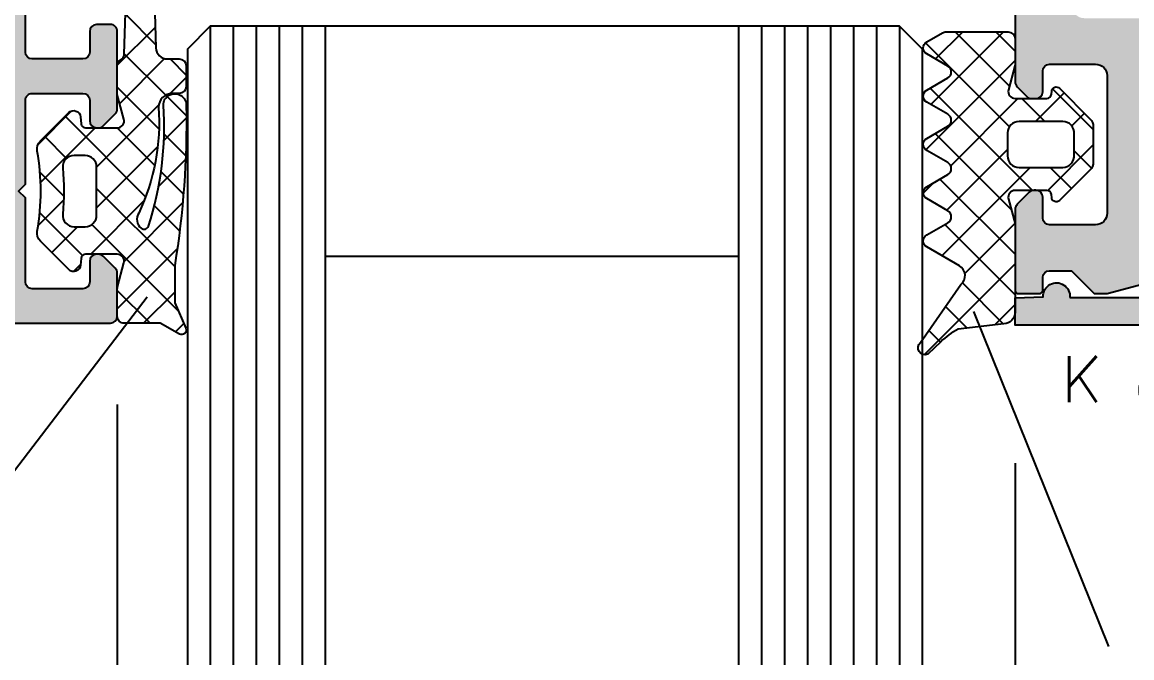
# Model space of a CAD drawing. Extents: x 0 to 4131, y -1600 to 527.
# Drawn here: x 583.62 to 631.93, y -571.62 to -543.96 of the extents above; entities that cross this region are included whole.
import ezdxf

# ---------------------------------------------------------------- set-up
doc = ezdxf.new("R2010")
doc.units = 0
doc.header["$LTSCALE"] = 7.5
doc.header["$MEASUREMENT"] = 0
for name, color, linetype in [('FILL', 8, 'CONTINUOUS'), ('FINE', 7, 'CONTINUOUS'), ('GOMMA', 3, 'CONTINUOUS'), ('GROSSA', 4, 'CONTINUOUS'), ('QUOTE', 254, 'CONTINUOUS'), ('TRATTEGGI', 140, 'CONTINUOUS'), ('VETRO', 6, 'CONTINUOUS')]:
    doc.layers.add(name, color=color, linetype=linetype)
doc.styles.get("Standard").update_dxf_attribs({"font": 'romans.shx'})
pattern_1 = [(315, (459.9999999999999, -640), (0.8838834764831845, 0.8838834764831842), []), (45, (459.9999999999999, -640), (-0.8838834764831842, 0.8838834764831845), [])]

msp = doc.modelspace()

# ---------------------------------------------------------------- hatches: boundary and pattern name
at = {"layer": 'FILL'}
h = msp.add_hatch(color=253, dxfattribs=at)
h.paths.add_polyline_path([(584.0618633333361, -508.5546375640923), (586.2618633333364, -508.5546375640923, -0.4142135623730952), (586.5618633333363, -508.8546375640922), (586.5618633333363, -509.7546375640924, 0.4517883523668842), (586.8997312989802, -510.0522379961786, 0.2320247787636968), (587.1497312989804, -509.9667695984482), (587.6739953676922, -509.4425055297362, 0.1989123673797145), (587.7618633333364, -509.2303734953803), (587.7618633333364, -507.3546375640923, 0.4142135623730812), (587.4618633333364, -507.0546375640923), (478.7618633333362, -507.0546375640922, 0.4142135623730951), (477.7618633333362, -508.0546375640922), (477.7618633333361, -556.0546375640922, 0.4142135623730951), (478.7618633333361, -557.0546375640922), (587.4618633333362, -557.0546375640923, 0.4142135623731505), (587.7618633333364, -556.7546375640923), (587.7618633333361, -554.8789016328043, 0.1989123673797021), (587.6739953676922, -554.6667695984481), (587.1497312989804, -554.1425055297365, 0.2320247787637147), (586.8997312989804, -554.0570371320059, 0.4517883523669615), (586.5618633333363, -554.3546375640923), (586.5618633333363, -555.2546375640924, -0.4142135623731229), (586.2618633333364, -555.5546375640923), (584.0618633333363, -555.5546375640923, -0.4142135623731782), (583.7618633333361, -555.2546375640923), (583.7618633333361, -551.6030631703305), (583.4618633333362, -551.3046375640923), (583.7618633333361, -551.0062119578539), (583.7618633333361, -547.3546375640923, -0.4142135623731364), (584.0618633333363, -547.0546375640922), (586.2618633333364, -547.0546375640923, -0.4142135623731784), (586.5618633333363, -547.3546375640924), (586.5618633333363, -548.2546375640924, 0.4517883523667062), (586.8997312989802, -548.5522379961786, 0.2320247787637037), (587.1497312989802, -548.4667695984483), (587.6739953676922, -547.9425055297364, 0.198912367379619), (587.7618633333361, -547.7303734953804), (587.7618633333361, -544.3546375640923, 0.41421356237322), (587.4618633333362, -544.0546375640922), (586.8618633333365, -544.0546375640923, 0.4142135623730949), (586.5618633333365, -544.3546375640923), (586.5618633333365, -545.2546375640923, -0.4142135623730812), (586.2618633333364, -545.5546375640923), (584.0618633333363, -545.5546375640923, -0.4142135623731505), (583.7618633333361, -545.2546375640923), (583.7618633333361, -537.8546375640921, -0.4142135623730419), (584.0618633333361, -537.5546375640921), (586.2618633333364, -537.5546375640921, 0.4142135623730673), (586.5618633333363, -537.2546375640921, -0.4142135623730951), (586.8618633333363, -536.9546375640922), (589.6584876603622, -536.9546375640922, -0.4142135623730951), (589.9584876603624, -537.2546375640921, 0.4142135623731367), (590.2584876603623, -537.5546375640922), (593.0584876603623, -537.5546375640922, 0.4142135623731227), (593.3584876603622, -537.2546375640921, -0.4142135623730951), (593.6584876603622, -536.9546375640922), (596.4584876603622, -536.9546375640922, -0.4142135623730951), (596.7584876603623, -537.2546375640921, 0.4142135623730949), (597.0584876603623, -537.5546375640921), (601.4618633333362, -537.5546375640923, 0.414213562372984), (601.7618633333361, -537.2546375640923), (601.7618633333361, -536.0789016328041, 0.1989123673795689), (601.6739953676922, -535.8667695984483), (601.1497312989802, -535.3425055297363, 0.2320247787636095), (600.8997312989804, -535.257037132006, 0.4517883523670538), (600.5618633333363, -535.5546375640922), (600.5618633333363, -536.0546375640923, -0.4142135623730119), (600.2618633333361, -536.3546375640923), (599.2629740332293, -536.3546375640923, -0.2679491924310441), (599.0031664120941, -536.2046375640922), (597.8484658737148, -534.2046375640922, 0.2679491924309973), (597.5886582525795, -534.0546375640923), (585.7618633333364, -534.0546375640923, -1), (585.7618633333364, -530.0546375640923), (597.5886582525793, -530.0546375640923, 0.2679491924310169), (597.8484658737148, -529.9046375640924), (599.0031664120941, -527.9046375640922, -0.2679491924309973), (599.2629740332293, -527.7546375640924), (600.2618633333361, -527.7546375640924, -0.4142135623731506), (600.5618633333363, -528.0546375640923), (600.5618633333363, -528.5546375640923, 0.4517883523669043), (600.8997312989802, -528.8522379961786, 0.2320247787638649), (601.1497312989804, -528.7667695984483), (601.6739953676922, -528.2425055297364, 0.1989123673796784), (601.7618633333361, -528.0303734953804), (601.7618633333364, -526.8546375640923, 0.4142135623730258), (601.4618633333364, -526.5546375640924), (597.0584876603623, -526.5546375640926, 0.4142135623731227), (596.7584876603623, -526.8546375640925, -0.4142135623730256), (596.4584876603624, -527.1546375640925), (593.6584876603622, -527.1546375640925, -0.4142135623730951), (593.3584876603622, -526.8546375640925, 0.4142135623731781), (593.0584876603623, -526.5546375640924), (590.2584876603623, -526.5546375640926, 0.4142135623730951), (589.9584876603622, -526.8546375640925, -0.4142135623730812), (589.6584876603622, -527.1546375640925), (586.8618633333363, -527.1546375640925, -0.4142135623730947), (586.5618633333363, -526.8546375640925, 0.4142135623730533), (586.2618633333364, -526.5546375640926), (584.0618633333363, -526.5546375640923, -0.414213562373164), (583.7618633333361, -526.2546375640923), (583.7618633333361, -518.8546375640921, -0.4142135623731505), (584.0618633333363, -518.554637564092), (586.2618633333364, -518.5546375640921, -0.4142135623730673), (586.5618633333361, -518.854637564092), (586.5618633333363, -519.7546375640923, 0.4142135623730397), (586.8618633333363, -520.0546375640922), (587.4618633333362, -520.0546375640923, 0.4142135623730951), (587.7618633333364, -519.7546375640923), (587.7618633333364, -516.3789016328041, 0.198912367379655), (587.6739953676922, -516.166769598448), (587.1497312989804, -515.6425055297362, 0.2320247787636621), (586.8997312989804, -515.5570371320059, 0.4517883523669932), (586.5618633333363, -515.8546375640922), (586.5618633333363, -516.7546375640921, -0.414213562373095), (586.2618633333364, -517.0546375640922), (584.0618633333363, -517.0546375640923, -0.4142135623731226), (583.7618633333361, -516.7546375640923), (583.7618633333361, -513.1030631703306), (583.4618633333362, -512.8046375640923), (583.7618633333361, -512.5062119578538), (583.7618633333361, -508.8546375640923, -0.4142135623730673)])
h.paths.add_polyline_path([(581.7618633333361, -509.3546375640923), (581.7618633333361, -554.7546375640923, -0.414213562373095), (581.4618633333362, -555.0546375640922), (575.7618633333361, -555.0546375640922), (575.7618633333361, -555.2546375640923), (536.2618633333361, -555.2546375640921), (536.2618633333361, -555.0546375640923), (530.2618633333361, -555.0546375640922), (530.2618633333361, -555.2546375640921), (490.7618633333361, -555.2546375640921), (490.7618633333361, -555.0546375640921), (485.0618633333361, -555.0546375640922, -0.4142135623730951), (484.7618633333361, -554.7546375640921), (484.7618633333361, -552.3546375640922, 0.4142135623731504), (484.461863333336, -552.0546375640921), (483.561863333336, -552.0546375640921, 0.4142135623731504), (483.261863333336, -552.3546375640922), (483.261863333336, -554.7546375640921, -0.4142135623730396), (482.961863333336, -555.0546375640921), (480.061863333336, -555.0546375640922, -0.4142135623730813), (479.7618633333361, -554.7546375640921), (479.7618633333362, -509.3546375640923, -0.4142135623731364), (480.0618633333361, -509.0546375640923), (482.9618633333361, -509.0546375640923, -0.414213562373081), (483.2618633333361, -509.3546375640924), (483.2618633333362, -511.7546375640923, 0.4142135623731505), (483.5618633333361, -512.0546375640923), (484.4618633333361, -512.0546375640923, 0.4142135623731505), (484.7618633333361, -511.7546375640923), (484.7618633333361, -509.3546375640923, -0.4142135623730951), (485.0618633333361, -509.0546375640922), (490.7618633333361, -509.0546375640923), (490.7618633333361, -508.8546375640923), (530.2618633333361, -508.8546375640923), (530.2618633333361, -509.0546375640922), (536.2618633333361, -509.0546375640922), (536.2618633333361, -508.8546375640923), (575.7618633333361, -508.8546375640922), (575.7618633333361, -509.0546375640922), (581.4618633333362, -509.0546375640922, -0.4142135623730951)], flags=16)
h = msp.add_hatch(color=253, dxfattribs=at)
edge = h.paths.add_edge_path()
edge.add_line((629.2283868912407, -555.9426319490715), (637.5970687115617, -555.9309440848352))
edge.add_arc((637.5970687115589, -555.1809440848369), 0.74999999999838, 270.0000000002171, 413.1301023539071)
edge.add_line((638.0470687115605, -554.5809440848402), (638.0470687115658, -509.6809440848346))
edge.add_arc((637.5970687115619, -509.0809440848378), 0.7499999999997272, 306.8698976462439, 450)
edge.add_line((637.5970687115619, -508.3309440848381), (629.2283806721302, -508.3258283126798))
edge.add_arc((628.648787863798, -508.3894539542645), 0.583074648512034, -182.06933845399635, 6.2646429030019135, ccw=False)
edge.add_line((628.0660934613663, -508.3683997596167), (626.8499617151159, -508.324457901936))
edge.add_line((626.849961715116, -508.324457901936), (626.849961715116, -507.1252504724459))
edge.add_line((626.849961715116, -507.1252504724459), (637.346607008249, -507.1227095700798))
edge.add_arc((637.3470687115619, -509.1227095167873), 1.999999999999935, -7.958078640513122e-13, 90.01322682572749, ccw=False)
edge.add_line((639.3470687115619, -509.1227095167873), (639.3470687115619, -555.1393636238029))
edge.add_arc((637.3470687115617, -555.1393636238029), 2.000000000000057, -89.9708159141536, 1.1937117960769683e-12, ccw=False)
edge.add_line((637.348087428292, -557.139363364357), (626.849969600199, -557.1449704419847))
edge.add_line((626.8499696001991, -557.1449704419847), (626.8499696001991, -555.9457628888842))
edge.add_line((626.8499696001991, -555.9457628888842), (628.0660684870821, -555.9009208503883))
edge.add_arc((628.6487471453564, -555.8794353452975), 0.583074648512006, -6.222231991426725, 182.1117493655718, ccw=False)
h = msp.add_hatch(color=253, dxfattribs=at)
edge = h.paths.add_edge_path()
edge.add_arc((629.8499617151163, -543.281036570295), 0.5000000000000142, 180.0000000000016, 270, ccw=False)
edge.add_line((629.3499617151163, -543.281036570295), (629.3499617151159, -532.4310365702949))
edge.add_line((629.3499617151158, -532.4310365702949), (629.0499617151157, -532.1310365702951))
edge.add_line((629.0499617151158, -532.1310365702951), (629.3499617151159, -531.8310365702949))
edge.add_line((629.3499617151158, -531.8310365702949), (629.3499617151155, -520.981036570295))
edge.add_arc((629.8499617151156, -520.981036570295), 0.5, 90, 180, ccw=False)
edge.add_line((629.8499617151156, -520.481036570295), (632.3499617151165, -520.481036570295))
edge.add_arc((632.3499617151165, -519.981036570295), 0.5, 270, 360)
edge.add_line((632.8499617151165, -519.981036570295), (632.8499617151164, -512.3810365702951))
edge.add_arc((633.3499617151163, -512.3810365702951), 0.5, 90, 180, ccw=False)
edge.add_line((633.3499617151163, -511.8810365702951), (637.3499617151163, -511.8810365702951))
edge.add_arc((637.3499617151163, -511.5810365702951), 0.3000000000000682, 270.0000000000217, 360.0000000000217)
edge.add_line((637.6499617151162, -511.5810365702949), (637.6499617151162, -510.5332891752204))
edge.add_arc((637.3499617151163, -510.5332891752203), 0.3000000000000114, 359.9999999999946, 434.9999999999959)
edge.add_line((637.427607428647, -510.2435114273336), (630.8499617151163, -508.481036570295))
edge.add_line((630.8499617151163, -508.481036570295), (630.2948344490477, -508.481036570295))
edge.add_line((630.2948344490478, -508.481036570295), (629.2948344490478, -509.481036570295))
edge.add_line((629.2948344490478, -509.481036570295), (628.3499617151163, -509.481036570295))
edge.add_arc((628.3499617151163, -509.181036570295), 0.3000000000000398, 179.9999999999729, 269.9999999999783, ccw=False)
edge.add_line((628.0499617151163, -509.1810365702949), (628.0499617151163, -508.6310365702951))
edge.add_arc((627.8999617151162, -508.631036570295), 0.1500000000000341, 359.9999999999783, 449.9999999999783)
edge.add_line((627.8999617151162, -508.481036570295), (626.9999617151165, -508.481036570295))
edge.add_arc((626.9999617151166, -508.6310365702951), 0.1500000000000625, 90.0000000000217, 180.0000000000109)
edge.add_line((626.8499617151165, -508.6310365702951), (626.8499617151164, -512.1567725015833))
edge.add_arc((627.1499617151164, -512.1567725015833), 0.3000000000000682, 179.9999999999864, 224.9999999999904)
edge.add_line((626.9378296807604, -512.3689045359394), (627.462093749472, -512.8931686046511))
edge.add_arc((627.674225783828, -512.6810365702951), 0.2999999999999441, 225.0000000000288, 270.0000000000217)
edge.add_line((627.674225783828, -512.981036570295), (627.7499617151161, -512.981036570295))
edge.add_arc((627.7499617151161, -512.6810365702949), 0.3000000000001108, 270.0000000000054, 360.0000000000136)
edge.add_line((628.0499617151163, -512.6810365702949), (628.0499617151163, -511.781036570295))
edge.add_arc((628.3499617151163, -511.781036570295), 0.3000000000000114, 89.99999999998909, 179.9999999999891, ccw=False)
edge.add_line((628.3499617151163, -511.481036570295), (630.3499617151164, -511.481036570295))
edge.add_arc((630.3499617151165, -511.981036570295), 0.5, 0, 90, ccw=False)
edge.add_line((630.8499617151165, -511.981036570295), (630.8499617151165, -517.981036570295))
edge.add_arc((630.3499617151165, -517.981036570295), 0.5, -90, 0, ccw=False)
edge.add_line((630.3499617151165, -518.481036570295), (628.3499617151164, -518.481036570295))
edge.add_arc((628.3499617151163, -518.181036570295), 0.3000000000000114, 180.0000000000109, 270.00000000001086, ccw=False)
edge.add_line((628.0499617151163, -518.1810365702951), (628.0499617151163, -517.281036570295))
edge.add_arc((627.7499617151163, -517.281036570295), 0.2999999999999545, 0, 90)
edge.add_line((627.7499617151163, -516.981036570295), (627.5742257838284, -516.981036570295))
edge.add_arc((627.5742257838282, -517.281036570295), 0.3000000000000114, 89.999999999962, 134.9999999999654)
edge.add_line((627.3620937494723, -517.0689045359389), (626.9378296807593, -517.4931686046519))
edge.add_arc((627.1499617151158, -517.7053006390079), 0.300000000000316, 135.0000000000614, 180.0000000000597)
edge.add_line((626.8499617151153, -517.7053006390082), (626.8499617151164, -546.5567725015829))
edge.add_arc((627.1499617151165, -546.5567725015829), 0.3000000000001251, 179.9999999999891, 224.9999999999847)
edge.add_line((626.9378296807604, -546.768904535939), (627.3620937494723, -547.1931686046509))
edge.add_arc((627.5742257838282, -546.9810365702947), 0.3000000000000346, 225.0000000000384, 270.000000000038)
edge.add_line((627.5742257838283, -547.2810365702948), (627.7499617151162, -547.2810365702948))
edge.add_arc((627.7499617151163, -546.9810365702949), 0.2999999999998408, 269.9999999999783, 359.9999999999783)
edge.add_line((628.0499617151163, -546.981036570295), (628.0499617151163, -546.0810365702949))
edge.add_arc((628.3499617151163, -546.0810365702949), 0.3000000000000114, 89.99999999998909, 179.9999999999891, ccw=False)
edge.add_line((628.3499617151163, -545.781036570295), (630.3499617151164, -545.781036570295))
edge.add_arc((630.3499617151165, -546.281036570295), 0.5, 0, 90, ccw=False)
edge.add_line((630.8499617151165, -546.281036570295), (630.8499617151165, -552.2686715081173))
edge.add_arc((630.3499617151165, -552.2686715081173), 0.5, -90, 0, ccw=False)
edge.add_line((630.3499617151165, -552.7686715081173), (628.3499617151164, -552.7686715081173))
edge.add_arc((628.3499617151163, -552.4686715081173), 0.3000000000000114, 180.0000000000109, 270.00000000001086, ccw=False)
edge.add_line((628.0499617151163, -552.4686715081174), (628.0499617151163, -551.5686715081173))
edge.add_arc((627.7499617151162, -551.5686715081173), 0.2999999999999829, 8.142219984547067e-12, 90.00000000001629)
edge.add_line((627.7499617151161, -551.2686715081173), (627.674225783828, -551.2686715081173))
edge.add_arc((627.6742257838282, -551.5686715081174), 0.3000000000000682, 90.00000000003257, 135.000000000023)
edge.add_line((627.4620937494722, -551.3565394737615), (626.9378296807605, -551.880803542473))
edge.add_arc((627.1499617151164, -552.092935576829), 0.3000000000000647, 135.0000000000096, 180.0000000000136)
edge.add_line((626.8499617151165, -552.0929355768291), (626.8499617151166, -555.6186715081172))
edge.add_arc((626.9999617151166, -555.6186715081172), 0.1500000000000341, 179.9999999999783, 269.9999999999783)
edge.add_line((626.9999617151166, -555.7686715081173), (627.8999617151163, -555.7686715081173))
edge.add_arc((627.8999617151163, -555.6186715081174), 0.1499999999999062, 269.9999999999674, 359.9999999999837)
edge.add_line((628.0499617151163, -555.6186715081175), (628.0499617151163, -555.0686715081173))
edge.add_arc((628.3499617151163, -555.0686715081173), 0.2999999999999545, 90, 180, ccw=False)
edge.add_line((628.3499617151163, -554.7686715081173), (629.2948344490478, -554.7686715081173))
edge.add_line((629.2948344490478, -554.7686715081173), (630.2948344490478, -555.7686715081173))
edge.add_line((630.2948344490478, -555.7686715081173), (630.8499617151164, -555.7686715081173))
edge.add_line((630.8499617151163, -555.7686715081173), (637.2793712376675, -554.0459164187408))
edge.add_arc((637.1499617151163, -553.5629535055963), 0.4999999999999677, 285.0000000000056, 360.0000000000065)
edge.add_line((637.6499617151162, -553.5629535055963), (637.6499617151162, -552.6686715081172))
edge.add_arc((637.3499617151165, -552.6686715081173), 0.2999999999998408, 2.171258662546913e-11, 90.0000000000217)
edge.add_line((637.3499617151163, -552.3686715081175), (633.3499617151163, -552.3686715081172))
edge.add_arc((633.3499617151163, -551.8686715081172), 0.5, 180, 270, ccw=False)
edge.add_line((632.8499617151163, -551.8686715081172), (632.8499617151164, -544.281036570295))
edge.add_arc((632.3499617151165, -544.281036570295), 0.5, 0, 90)
edge.add_line((632.3499617151165, -543.781036570295), (629.8499617151163, -543.781036570295))
h = msp.add_hatch(dxfattribs=at)
h.set_pattern_fill('ANSI37', color=137, scale=10, angle=270, style=0)
h.set_pattern_definition(pattern_1)
h.paths.add_polyline_path([(590.1618633333362, -547.0546375640923), (590.4618633333364, -547.0546375640926, 0.4142135623730391), (590.7618633333364, -546.7546375640925), (590.7618633333366, -545.8546375640924, 0.4142135623731505), (590.4618633333364, -545.5546375640924), (589.9467329495942, -545.5546375640924, -0.4052432957209373), (589.446968910426, -545.0699967683105), (589.2616273725046, -539.0392783598743, 0.969739232515469), (588.2620992941681, -539.0392783598743), (588.0684470911026, -545.3404125738253, -0.2631778675099208), (587.9152260004689, -545.5929173076935, 0.2714074680333611), (587.7618633333364, -545.8546375640924), (587.7618633333364, -547.0955265725454), (588.0516410812231, -548.1769918505615, -0.4931454260313493), (587.7618633333364, -548.5546375640923), (586.3842754870423, -548.5546375640915, -0.3888787318530736), (586.185036547424, -548.3720687126413), (586.1592500311654, -548.0773274830995, 0.6370702608070011), (585.648259587382, -547.8913421715686), (584.4177454011383, -549.1218563578122, 0.2448502030393587), (584.2789447222842, -549.5625158348668, -0.08777722502794688), (584.278944722284, -553.0467592933179, 0.2448502030393828), (584.4177454011381, -553.4874187703725), (585.6482595873817, -554.7179329566163, 0.6370702608074383), (586.1592500311654, -554.5319476450845), (586.185036547424, -554.2372064155427, -0.3888787318531552), (586.3842754870423, -554.0546375640923), (587.7618633333364, -554.0546375640924, -0.4931454260312925), (588.0516410812231, -554.4322832776231), (587.7720855854495, -555.4755985913852, 0.06554346281525165), (587.7618633333364, -555.5532443049159), (587.7618633333364, -556.7546375640923, 0.4142135623731505), (588.0618633333363, -557.0546375640923), (589.6243257625479, -557.0546375640923), (590.4634795791326, -557.5287657838294, 0.7195149494983842), (590.7453093703989, -557.2749660416642), (590.2618633333361, -556.1618172410649), (590.2618633333364, -554.5471219233262, 0.0441462217725434), (590.7658414400412, -547.5351327337768, 0.9585334507375066), (589.7671075315252, -547.5623196913186, -0.09779404551912897), (589.1187546756352, -552.8289383736752, -0.5226703353477186), (588.8043745600239, -552.9239296185394, -0.3865361286484246), (588.6950305821695, -552.2602956502589, 0.12867763430906), (589.5618633333363, -547.6546375640916, -0.4142135623726097)])
h.paths.add_polyline_path([(586.8618633333365, -550.2546375640924), (586.8618633333365, -552.354637564092, -0.4142135623730276), (586.3618633333365, -552.854637564092), (585.8842596215, -552.8546375640923, -0.4410091218321963), (585.3863108370042, -552.3093936913639, 0.04533686841581612), (585.3863108370044, -550.2998814368208, -0.4410091218320736), (585.8842596215, -549.7546375640925), (586.3618633333365, -549.7546375640924, -0.4142135623730981)], flags=16)
h = msp.add_hatch(dxfattribs=at)
h.set_pattern_fill('ANSI37', color=137, scale=10, angle=270, style=0)
h.set_pattern_definition(pattern_1)
edge = h.paths.add_edge_path()
edge.add_line((626.8499617151174, -544.6748540392063), (626.8499617151174, -545.7262472983829))
edge.add_arc((626.0500394158859, -545.7264192892484), 0.7999223177213856, -9.169612597017021, 0.012319134705705892, ccw=False)
edge.add_line((626.8397394630042, -545.8538930119134), (626.5601839672306, -546.8972083256755))
edge.add_arc((626.8499617151173, -546.9748540392061), 0.299999999999982, 165.0000000000103, 270)
edge.add_line((626.8499617151173, -547.2748540392062), (628.2275495614114, -547.2748540392055))
edge.add_arc((628.2275495614113, -547.0748540392054), 0.2000000000000455, 270.0000000000163, 354.9999999999884)
edge.add_line((628.4267885010297, -547.092285187755), (628.438587423163, -546.957422890656))
edge.add_arc((628.6378263627813, -546.9748540392055), 0.1999999999999959, 45.0000000000029, 174.9999999999829, ccw=False)
edge.add_line((628.7792477190186, -546.8334326829682), (630.1035151057106, -548.1577000696602))
edge.add_arc((629.7499617151174, -548.5112534602534), 0.4999999999999136, 1.5916157281026244e-12, 45.000000000003524, ccw=False)
edge.add_line((630.2499617151173, -548.5112534602534), (630.2499617151173, -550.0384546181589))
edge.add_arc((629.7499617151171, -550.0384546181589), 0.5000000000000853, -44.999999999995396, 3.183231456205249e-12, ccw=False)
edge.add_line((630.1035151057106, -550.3920080087522), (628.7792477190187, -551.7162753954441))
edge.add_arc((628.6378263627813, -551.5748540392068), 0.1999999999999795, 185.0000000000171, 314.9999999999971, ccw=False)
edge.add_line((628.438587423163, -551.5922851877564), (628.4267885010297, -551.4574228906573))
edge.add_arc((628.2275495614113, -551.4748540392069), 0.2000000000000513, 5.000000000011585, 89.99999999998371)
edge.add_line((628.2275495614114, -551.2748540392068), (626.8499617151174, -551.2748540392062))
edge.add_arc((626.8499617151174, -551.5748540392062), 0.3000000000000824, 90.00000000001086, 195.0000000000105)
edge.add_line((626.5601839672306, -551.6524997527371), (626.8499617151174, -552.733965030753))
edge.add_line((626.8499617151174, -552.733965030753), (626.8499617151174, -556.5748540392062))
edge.add_arc((626.3499617151173, -556.5748540392062), 0.5, -90, 0, ccw=False)
edge.add_line((626.3499617151173, -557.0748540392062), (624.3693651542449, -557.3111558405883))
edge.add_arc((625.8117497775772, -560.0994888013049), 3.139311087076979, 117.3522010218902, 134.6152534579442)
edge.add_line((623.6068779108427, -557.8648044493824), (623.0491237525403, -558.40029907318))
edge.add_arc((622.9223382740181, -558.128406737069), 0.3000000000000118, 129.9999999999959, 294.99999999999864, ccw=False)
edge.add_line((622.7295019911122, -557.8985934041333), (624.4890056522117, -555.3725511480046))
edge.add_arc((624.1693476136636, -554.9880791225053), 0.5000000000000204, 309.7408399769757, 420.0000001216918)
edge.add_line((624.4193476127439, -554.5550664200821), (622.9999617127585, -553.7355835926611))
edge.add_arc((623.1499617116829, -553.4757759709048), 0.2999999999999488, 120.00000012817239, 240.00000023720742, ccw=False)
edge.add_line((622.9999617111017, -553.2159683501051), (623.9190142745223, -552.6853531069572))
edge.add_arc((623.7690142740918, -552.4255454860704), 0.2999999999999985, 300.0000000949411, 420.0000002372068)
edge.add_line((623.9190142730162, -552.1657378643141), (622.9999617140177, -551.6351226309541))
edge.add_arc((623.1499617125735, -551.3753150089849), 0.3000000000000272, 120.00000009493701, 240.0000003185168, ccw=False)
edge.add_line((622.999961712143, -551.1155073880981), (623.9190142740007, -550.5848921399148))
edge.add_arc((623.7690142740006, -550.3250845187795), 0.3000000000000078, 300.0000000000003, 419.9999999999997)
edge.add_line((623.9190142740006, -550.0652768976441), (622.9999617136266, -549.5346616611941))
edge.add_arc((623.1499617125734, -549.2748540394507), 0.3000000000000053, 120.0000000949336, 240.0000002322871, ccw=False)
edge.add_line((622.9999617121429, -549.0150464185639), (623.9190142740006, -548.4844311708321))
edge.add_arc((623.7690142740006, -548.2246235496967), 0.2999999999999443, 300.0000000000011, 419.9999999999989)
edge.add_line((623.9190142740006, -547.9648159285615), (622.9999617136266, -547.4342006921115))
edge.add_arc((623.1499617125733, -547.1743930703681), 0.3000000000000034, 120.00000009493971, 240.0000002322932, ccw=False)
edge.add_line((622.9999617121427, -546.9145854494813), (623.9190142740006, -546.3839702017494))
edge.add_arc((623.7690142740005, -546.1241625806141), 0.3000000000000078, 300.0000000000003, 419.9999999999997)
edge.add_line((623.9190142740006, -545.8643549594788), (622.9999617136266, -545.3337397184836))
edge.add_arc((623.1499617125731, -545.0739320967401), 0.2999999999999399, 120.00000009494039, 240.0000002322924, ccw=False)
edge.add_line((622.9999617121427, -544.8141244758534), (623.6911851862374, -544.4150464183193))
edge.add_arc((623.8411851866679, -544.674854039206), 0.3000000000000146, 90.00000000001091, 120.00000009495179, ccw=False)
edge.add_line((623.8411851866679, -544.3748540392061), (626.5499617151174, -544.3748540392063))
edge.add_arc((626.5499617151174, -544.6748540392061), 0.2999999999999261, -5.5138116294983774e-12, 90.0000000000054, ccw=False)
edge = h.paths.add_edge_path(flags=16)
edge.add_line((628.9184850484418, -548.2748540392062), (627.0168813366051, -548.2748540392066))
edge.add_arc((627.0168813366054, -548.7748540392066), 0.5, 90.00000000001303, 180)
edge.add_line((626.5168813366054, -548.7748540392066), (626.5168813366053, -549.7748540392062))
edge.add_arc((627.0168813366051, -549.7748540392062), 0.5, 180, 270)
edge.add_line((627.0168813366051, -550.2748540392062), (628.9184850484418, -550.2748540392062))
edge.add_arc((628.9184850484418, -549.7748540392062), 0.4999999999999858, 270.0000000000065, 365.1916673416039)
edge.add_line((629.4164338329372, -549.7296101664778), (629.4164338329374, -548.8200979119346))
edge.add_arc((628.9184850484419, -548.7748540392062), 0.5000000000000019, 354.8083326583981, 450.0000000000163)

# ---------------------------------------------------------------- linework, layer by layer
at = {"layer": 'FINE'}
msp.add_line((626.8499696001991, -563.1466387235355), (626.8499696001991, -608.0659763504482), dxfattribs=at)
at = {"layer": 'GOMMA'}
msp.add_lwpolyline([(589.2616273725046, -539.0392783598743), (589.446968910426, -545.0699967683105, 0.4052432957209374), (589.9467329495942, -545.5546375640924), (590.4618633333364, -545.5546375640924, -0.4142135623731504), (590.7618633333366, -545.8546375640924), (590.7618633333364, -546.7546375640925, -0.4142135623730391), (590.4618633333364, -547.0546375640926), (590.1618633333362, -547.0546375640923, 0.4142135623730538), (589.5618633333363, -547.6546375640925, -0.1286776343090365), (588.6950305821695, -552.2602956502589, 0.3865361286483303), (588.8043745600237, -552.9239296185393, 0.522670335346519), (589.1187546756348, -552.8289383736761, 0.09779404551914211), (589.7671075315252, -547.5623196913187, -1.011468768470316), (590.7666907253158, -547.5888415716418, -0.04380891343036498), (590.2618633333364, -554.5471219233262), (590.2618633333361, -556.1618172410648), (590.7453093703989, -557.2749660416642, -0.7195149494983841), (590.4634795791326, -557.5287657838294), (589.6243257625479, -557.0546375640923), (588.0618633333363, -557.0546375640923, -0.4142135623731505), (587.7618633333364, -556.7546375640923), (587.7618633333364, -555.5532443049159, -0.06554346281525164), (587.7720855854495, -555.4755985913852), (588.0516410812231, -554.4322832776231, 0.4931454260312924), (587.7618633333364, -554.0546375640924), (586.3842754870423, -554.0546375640923, 0.3888787318531552), (586.185036547424, -554.2372064155427), (586.1592500311654, -554.5319476450845, -0.6370702608074383), (585.6482595873817, -554.7179329566163), (584.4177454011381, -553.4874187703725, -0.244850203039391), (584.278944722284, -553.0467592933179, 0.08777722502794508), (584.2789447222842, -549.5625158348668, -0.2448502030393911), (584.4177454011383, -549.1218563578122), (585.648259587382, -547.8913421715686, -0.6370702608070012), (586.1592500311654, -548.0773274830995), (586.185036547424, -548.3720687126413, 0.3888787318530736), (586.3842754870423, -548.5546375640915), (587.7618633333364, -548.5546375640923, 0.4931454260313493), (588.0516410812231, -548.1769918505615), (587.7618633333364, -547.0955265725455), (587.7618633333364, -545.8546375640924, -0.271407468033361), (587.9152260004689, -545.5929173076935, 0.2631778675099207), (588.0684470911026, -545.3404125738253), (588.2620992941681, -539.0392783598743, -0.96973923251547)], format="xyb", dxfattribs=at)
for points in [[(626.8499617151174, -544.6748540392063), (626.8499617151174, -545.7262472983829, -0.04008518434644911), (626.8397394630042, -545.8538930119134), (626.5601839672306, -546.8972083256755, 0.4931454260312356), (626.8499617151173, -547.2748540392062), (628.2275495614114, -547.2748540392055, 0.3888787318528493), (628.4267885010297, -547.092285187755), (628.438587423163, -546.957422890656, -0.6370702608073786), (628.7792477190186, -546.8334326829682), (630.1035151057106, -548.1577000696602, -0.1989123673796624), (630.2499617151173, -548.5112534602534), (630.2499617151173, -550.0384546181589, -0.1989123673796531), (630.1035151057106, -550.3920080087522), (628.7792477190186, -551.7162753954441, -0.637070260807382), (628.438587423163, -551.5922851877564), (628.4267885010297, -551.4574228906573, 0.3888787318528493), (628.2275495614114, -551.2748540392068), (626.8499617151174, -551.2748540392062, 0.4931454260312984), (626.5601839672306, -551.6524997527371), (626.8499617151174, -552.733965030753), (626.8499617151173, -556.5748540392062, -0.414213562373095), (626.3499617151173, -557.0748540392062), (624.3693651542449, -557.3111558405883, 0.07546705698885331), (623.6068779108427, -557.8648044493824), (623.0491237525404, -558.40029907318, -0.8769764629927514), (622.7295019911122, -557.8985934041333), (624.4890056522117, -555.3725511480046, 0.5220051325606435), (624.4193476127439, -554.5550664200821), (622.9999617127585, -553.7355835926611, -0.5773502698239583), (622.9999617111017, -553.2159683501051), (623.9190142745223, -552.6853531069572, 0.5773502700173055), (623.9190142730162, -552.1657378643141), (622.9999617140177, -551.6351226309541, -0.5773502704903818), (622.999961712143, -551.1155073880981), (623.9190142740006, -550.5848921399148, 0.5773502691896144), (623.9190142740006, -550.0652768976441), (622.9999617136266, -549.5346616611941, -0.5773502699886969), (622.9999617121429, -549.0150464185639), (623.9190142740006, -548.4844311708321, 0.5773502691896144), (623.9190142740006, -547.9648159285615), (622.9999617136266, -547.4342006921115, -0.5773502699886969), (622.9999617121427, -546.9145854494813), (623.9190142740006, -546.3839702017494, 0.5773502691896142), (623.9190142740006, -545.8643549594788), (622.9999617136266, -545.3337397184836, -0.5773502699886992), (622.9999617121427, -544.8141244758534), (623.6911851862374, -544.4150464183193, -0.1316524980088336), (623.8411851866679, -544.3748540392061), (626.5499617151174, -544.3748540392063, -0.4142135623731505)], [(628.9184850484418, -548.2748540392062), (627.0168813366051, -548.2748540392066, 0.4142135623730284), (626.5168813366054, -548.7748540392066), (626.5168813366051, -549.7748540392062, 0.414213562373095), (627.0168813366051, -550.2748540392062), (628.9184850484419, -550.2748540392062, 0.4410091218320472), (629.4164338329372, -549.7296101664778), (629.4164338329374, -548.8200979119346, 0.4410091218321642)], [(586.3618633333365, -552.854637564092, 0.4142135623730276), (586.8618633333365, -552.354637564092), (586.8618633333365, -550.2546375640924, 0.4142135623730981), (586.3618633333365, -549.7546375640924), (585.8842596215, -549.7546375640925, 0.4410091218320271), (585.3863108370044, -550.2998814368208, -0.04533686841581869), (585.3863108370042, -552.309393691364, 0.4410091218321683), (585.8842596215, -552.8546375640923)]]:
    msp.add_lwpolyline(points, format="xyb", close=True, dxfattribs=at)
at = {"layer": 'GROSSA'}
msp.add_lwpolyline([(629.2283868912407, -555.9426319490715), (637.5970687115619, -555.9309440848353, 0.7207592200530415), (638.0470687115605, -554.5809440848402), (638.0470687115658, -509.6809440848345, 0.7207592200534798), (637.5970687115619, -508.3309440848381), (629.2283806721302, -508.3258283126798, -1.075506706590505), (628.0660934613663, -508.3683997596167), (626.849961715116, -508.324457901936), (626.849961715116, -507.1252504724459), (637.3466070082488, -507.1227095700798, -0.4142811788749139), (639.3470687115619, -509.1227095167873), (639.3470687115619, -555.1393636238029, -0.4140643826233402), (637.348087428292, -557.139363364357), (626.8499696001991, -557.1449704419847), (626.8499696001991, -555.9457628888842), (628.066068487082, -555.9009208503883, -1.07550670659048)], format="xyb", close=True, dxfattribs=at)
for points in [[(626.8499617151153, -517.7053006390082), (626.8499617151165, -546.5567725015829, 0.1989123673796421), (626.9378296807604, -546.768904535939), (627.3620937494723, -547.1931686046509, 0.1989123673796492), (627.5742257838283, -547.2810365702948), (627.7499617151163, -547.2810365702948, 0.4142135623731088), (628.0499617151163, -546.981036570295), (628.0499617151163, -546.0810365702949, -0.414213562373095), (628.3499617151163, -545.781036570295), (630.3499617151165, -545.781036570295, -0.414213562373095), (630.8499617151165, -546.281036570295), (630.8499617151165, -552.2686715081173, -0.414213562373095), (630.3499617151165, -552.7686715081173), (628.3499617151163, -552.7686715081173, -0.414213562373095), (628.0499617151163, -552.4686715081174), (628.0499617151163, -551.5686715081173, 0.4142135623731283), (627.7499617151161, -551.2686715081173), (627.674225783828, -551.2686715081173, 0.198912367379612), (627.4620937494722, -551.3565394737615), (626.9378296807604, -551.880803542473, 0.1989123673796789), (626.8499617151165, -552.0929355768291), (626.8499617151165, -555.6186715081172, 0.4142135623730674), (626.9999617151166, -555.7686715081173), (627.8999617151162, -555.7686715081173, 0.4142135623731507), (628.0499617151163, -555.6186715081175), (628.0499617151163, -555.0686715081173, -0.414213562373095), (628.3499617151163, -554.7686715081173), (629.2948344490478, -554.7686715081173), (630.2948344490478, -555.7686715081173), (630.8499617151163, -555.7686715081173), (637.2793712376676, -554.0459164187408, 0.3394542588633856)], [(478.7618633333361, -557.0546375640923), (587.4618633333362, -557.0546375640923, 0.4142135623731228), (587.7618633333364, -556.7546375640924), (587.7618633333361, -554.8789016328043, 0.1989123673796375), (587.6739953676922, -554.6667695984482), (587.1497312989804, -554.1425055297365, 0.1989123673796712), (586.9375992646244, -554.0546375640923), (586.8618633333363, -554.0546375640923, 0.4142135623730673), (586.5618633333363, -554.3546375640923), (586.5618633333363, -555.2546375640924, -0.4142135623731504), (586.2618633333364, -555.5546375640923), (584.0618633333363, -555.5546375640923, -0.4142135623731504), (583.7618633333361, -555.2546375640924), (583.7618633333361, -551.6030631703305), (583.4618633333362, -551.3046375640923), (583.7618633333361, -551.0062119578539), (583.7618633333361, -547.3546375640923, -0.4142135623731504), (584.0618633333363, -547.0546375640922), (586.2618633333364, -547.0546375640923, -0.4142135623730673), (586.5618633333363, -547.3546375640923), (586.5618633333363, -548.2546375640924, 0.4142135623731228), (586.8618633333363, -548.5546375640923), (586.9375992646244, -548.5546375640923, 0.1989123673796406), (587.1497312989804, -548.4667695984482), (587.6739953676922, -547.9425055297364, 0.1989123673796436), (587.7618633333361, -547.7303734953804), (587.7618633333361, -544.3546375640923, 0.4142135623731784), (587.4618633333362, -544.0546375640922), (586.8618633333365, -544.0546375640923, 0.4142135623730672), (586.5618633333365, -544.3546375640923), (586.5618633333365, -545.2546375640923, -0.4142135623730118), (586.2618633333364, -545.5546375640923), (584.0618633333363, -545.5546375640923, -0.4142135623731226), (583.7618633333361, -545.2546375640924), (583.7618633333361, -537.8546375640921, -0.4142135623731114)]]:
    msp.add_lwpolyline(points, format="xyb", dxfattribs=at)
at = {"layer": 'QUOTE'}
for p, q in [((589.0671272230986, -555.9191945052228), (582.1566999965371, -564.9434455084419)), ((625.0287847641735, -556.543729984229), (630.9167657131998, -571.1176706258752)), ((587.7618633333364, -560.5897918860883), (587.7618633333362, -605.2085523576679))]:
    msp.add_line(p, q, dxfattribs=at)
at = {"layer": 'TRATTEGGI'}
for p, q in [((591.8121826724671, -544.1310365702955), (591.8121826724671, -607.9895773442449)), ((592.8121826724671, -544.1310365702955), (592.8121826724671, -607.9895773442449)), ((593.8121826724671, -544.1310365702955), (593.8121826724671, -607.9895773442449)), ((594.8121826724671, -544.1310365702955), (594.8121826724671, -607.9895773442449)), ((595.8121826724671, -544.1310365702955), (595.8121826724671, -607.9895773442449)), ((615.8121826724671, -544.1310365702956), (615.8121826724671, -607.9895773442449)), ((616.8121826724671, -544.1310365702956), (616.8121826724671, -607.9895773442449)), ((617.8121826724671, -544.1310365702956), (617.8121826724671, -607.9895773442449)), ((618.8121826724671, -544.1310365702956), (618.8121826724671, -607.9895773442449)), ((619.8121826724671, -544.1310365702956), (619.8121826724671, -607.9895773442449)), ((620.8121826724671, -544.1310365702956), (620.8121826724671, -607.9895773442449)), ((621.8121826724671, -544.1310365702956), (621.8121826724671, -607.9895773442449))]:
    msp.add_line(p, q, dxfattribs=at)
at = {"layer": 'VETRO'}
for p, q in [((596.8121826724671, -544.1310365702955), (596.8121826724671, -607.9895773442449)), ((614.8121826724671, -544.1310365702956), (614.8121826724671, -607.9895773442449)), ((596.852182672467, -554.1310365702955), (614.852182672467, -554.1310365702956))]:
    msp.add_line(p, q, dxfattribs=at)
msp.add_lwpolyline([(622.8121826724671, -607.9895773442449), (622.8121826724671, -545.1310365702956), (621.8121826724671, -544.1310365702956), (591.8121826724671, -544.1310365702955), (590.8121826724671, -545.1310365702955), (590.8121826724671, -607.9895773442449)], dxfattribs=at)

# ---------------------------------------------------------------- texts
at = {"layer": 'QUOTE', "color": 2}
msp.add_text('K 852', height=2, dxfattribs=at).set_placement((628.8505263987772, -560.4920325453406))

doc.saveas('drawing.dxf')
